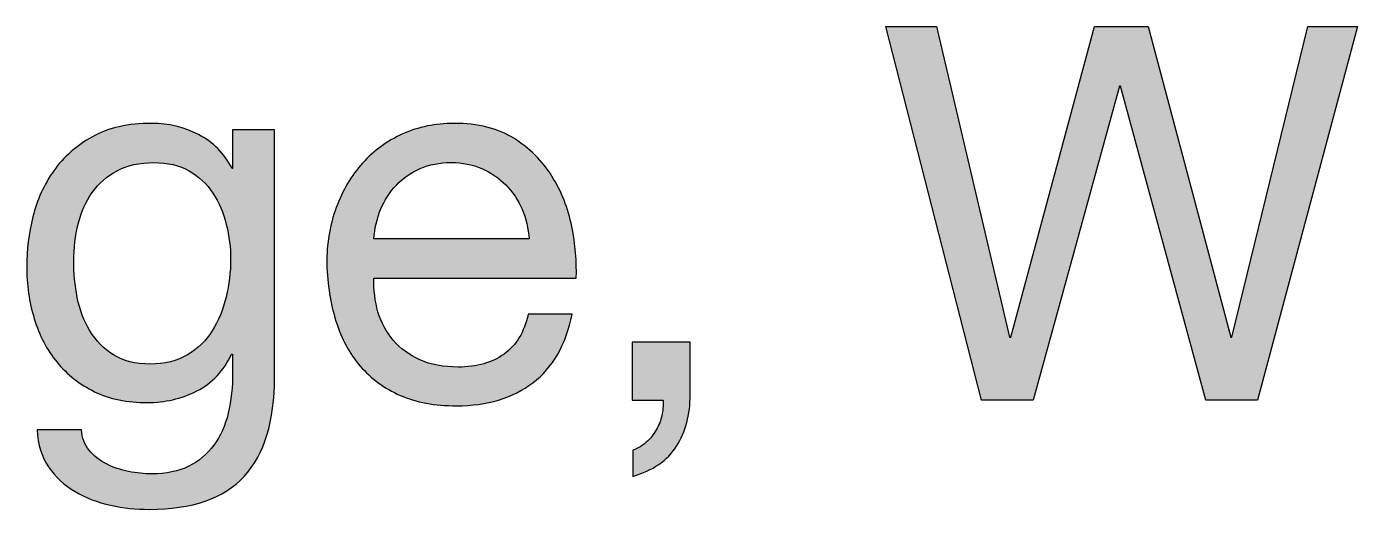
# Paper-space layout 'A1mask (portrait)' of a CAD drawing. Extents: x 0 to 565, y 0 to 805.
# Drawn here: x 436.42 to 446.9, y 63.68 to 67.48 of the extents above; entities that cross this region are included whole.
import ezdxf
from ezdxf.enums import TextEntityAlignment as Align

# ---------------------------------------------------------------- set-up
doc = ezdxf.new("R2010")
doc.units = 0
doc.layers.get('0').update_dxf_attribs({"linetype": 'CONTINUOUS'})
doc.layers.get('Defpoints').update_dxf_attribs({"linetype": 'CONTINUOUS'})
doc.layers.add('JPP_Mask', color=7, linetype='CONTINUOUS')
doc.styles.add('JPP', font='arial.ttf')

# ---------------------------------------------------------------- blocks, each defined once
blk = doc.blocks.new('A1mask (portrait)')
at = {"true_color": 0x004a91}
blk.add_hatch(color=154, dxfattribs=at).paths.add_polyline_path([(446.905, 67.483), (446.514, 67.483), (445.916, 65.036), (445.908, 65.036), (445.257, 67.483), (444.833, 67.483), (444.174, 65.036), (444.165, 65.036), (443.589, 67.483), (443.189, 67.483), (443.943, 64.541), (444.351, 64.541), (445.03, 67.013), (445.039, 67.013), (445.71, 64.541), (446.118, 64.541)])
h = blk.add_hatch(color=154, dxfattribs=at)
edge = h.paths.add_edge_path(flags=16)
edge.add_spline(control_points=[(437.687, 64.898), (437.768, 64.946), (437.833, 65.009), (437.882, 65.087), (437.932, 65.165), (437.968, 65.254), (437.992, 65.353), (438.015, 65.452), (438.027, 65.551), (438.027, 65.65), (438.027, 65.743), (438.016, 65.835), (437.993, 65.925), (437.972, 66.016), (437.937, 66.098), (437.888, 66.171), (437.841, 66.243), (437.778, 66.302), (437.701, 66.346), (437.624, 66.39), (437.53, 66.412), (437.421, 66.412), (437.308, 66.412), (437.212, 66.39), (437.132, 66.348), (437.053, 66.305), (436.988, 66.248), (436.937, 66.177), (436.886, 66.105), (436.849, 66.023), (436.826, 65.93), (436.802, 65.836), (436.791, 65.739), (436.791, 65.637), (436.791, 65.541), (436.8, 65.445), (436.819, 65.349), (436.838, 65.253), (436.872, 65.165), (436.918, 65.087), (436.965, 65.009), (437.027, 64.946), (437.104, 64.898), (437.181, 64.85), (437.277, 64.825), (437.392, 64.825), (437.507, 64.825), (437.606, 64.85), (437.687, 64.898)], knot_values=[0, 0, 0, 0, 1, 1, 1, 2, 2, 2, 3, 3, 3, 4, 4, 4, 5, 5, 5, 6, 6, 6, 7, 7, 7, 8, 8, 8, 9, 9, 9, 10, 10, 10, 11, 11, 11, 12, 12, 12, 13, 13, 13, 14, 14, 14, 15, 15, 15, 16, 16, 16, 16], degree=3, periodic=0)
edge = h.paths.add_edge_path()
edge.add_spline(control_points=[(438.134, 63.94), (437.974, 63.767), (437.725, 63.68), (437.384, 63.68), (437.285, 63.68), (437.184, 63.691), (437.081, 63.713), (436.978, 63.735), (436.884, 63.771), (436.801, 63.82), (436.717, 63.869), (436.648, 63.934), (436.593, 64.014), (436.538, 64.094), (436.508, 64.191), (436.502, 64.306), (436.502, 64.306), (436.852, 64.306), (436.852, 64.306), (436.855, 64.243), (436.875, 64.19), (436.912, 64.146), (436.949, 64.102), (436.995, 64.066), (437.048, 64.038), (437.102, 64.011), (437.16, 63.991), (437.223, 63.979), (437.286, 63.966), (437.347, 63.96), (437.405, 63.96), (437.52, 63.96), (437.617, 63.98), (437.697, 64.02), (437.777, 64.06), (437.842, 64.115), (437.894, 64.185), (437.947, 64.255), (437.984, 64.339), (438.008, 64.438), (438.031, 64.537), (438.043, 64.646), (438.043, 64.764), (438.043, 64.764), (438.043, 64.904), (438.043, 64.904), (438.043, 64.904), (438.035, 64.904), (438.035, 64.904), (437.974, 64.772), (437.883, 64.675), (437.761, 64.613), (437.638, 64.552), (437.509, 64.521), (437.371, 64.521), (437.212, 64.521), (437.073, 64.549), (436.955, 64.607), (436.837, 64.665), (436.738, 64.742), (436.659, 64.84), (436.579, 64.937), (436.519, 65.051), (436.48, 65.182), (436.439, 65.312), (436.42, 65.45), (436.42, 65.596), (436.42, 65.722), (436.436, 65.852), (436.469, 65.985), (436.502, 66.118), (436.557, 66.239), (436.634, 66.348), (436.711, 66.456), (436.812, 66.546), (436.939, 66.616), (437.065, 66.686), (437.22, 66.721), (437.405, 66.721), (437.539, 66.721), (437.663, 66.691), (437.775, 66.632), (437.888, 66.573), (437.975, 66.485), (438.039, 66.366), (438.039, 66.366), (438.043, 66.366), (438.043, 66.366), (438.043, 66.366), (438.043, 66.671), (438.043, 66.671), (438.043, 66.671), (438.373, 66.671), (438.373, 66.671), (438.373, 66.671), (438.373, 64.722), (438.373, 64.722), (438.373, 64.374), (438.293, 64.113), (438.134, 63.94)], knot_values=[0, 0, 0, 0, 1, 1, 1, 2, 2, 2, 3, 3, 3, 4, 4, 4, 5, 5, 5, 6, 6, 6, 7, 7, 7, 8, 8, 8, 9, 9, 9, 10, 10, 10, 11, 11, 11, 12, 12, 12, 13, 13, 13, 14, 14, 14, 15, 15, 15, 16, 16, 16, 17, 17, 17, 18, 18, 18, 19, 19, 19, 20, 20, 20, 21, 21, 21, 22, 22, 22, 23, 23, 23, 24, 24, 24, 25, 25, 25, 26, 26, 26, 27, 27, 27, 28, 28, 28, 29, 29, 29, 30, 30, 30, 31, 31, 31, 32, 32, 32, 33, 33, 33, 33], degree=3, periodic=0)
h = blk.add_hatch(color=154, dxfattribs=at)
edge = h.paths.add_edge_path()
edge.add_spline(control_points=[(439.156, 65.501), (439.156, 65.501), (440.75, 65.501), (440.75, 65.501), (440.755, 65.63), (440.744, 65.766), (440.715, 65.909)], knot_values=[12, 12, 12, 12, 13, 13, 13, 14, 14, 14, 14], degree=3, periodic=0)
edge.add_spline(control_points=[(440.715, 65.909), (440.686, 66.052), (440.634, 66.184), (440.558, 66.305)], knot_values=[11, 11, 11, 11, 12, 12, 12, 12], degree=3, periodic=0)
edge.add_spline(control_points=[(440.558, 66.305), (440.483, 66.425), (440.382, 66.525), (440.258, 66.603)], knot_values=[10, 10, 10, 10, 11, 11, 11, 11], degree=3, periodic=0)
edge.add_spline(control_points=[(440.258, 66.603), (440.133, 66.681), (439.975, 66.721), (439.786, 66.721)], knot_values=[9, 9, 9, 9, 10, 10, 10, 10], degree=3, periodic=0)
edge.add_spline(control_points=[(439.786, 66.721), (439.64, 66.721), (439.506, 66.693), (439.384, 66.638)], knot_values=[8, 8, 8, 8, 9, 9, 9, 9], degree=3, periodic=0)
edge.add_spline(control_points=[(439.384, 66.638), (439.262, 66.583), (439.156, 66.507), (439.067, 66.408)], knot_values=[7, 7, 7, 7, 8, 8, 8, 8], degree=3, periodic=0)
edge.add_spline(control_points=[(439.067, 66.408), (438.978, 66.309), (438.908, 66.192), (438.859, 66.057), (438.809, 65.923), (438.784, 65.774), (438.784, 65.612)], knot_values=[5, 5, 5, 5, 6, 6, 6, 7, 7, 7, 7], degree=3, periodic=0)
edge.add_spline(control_points=[(438.784, 65.612), (438.79, 65.45), (438.814, 65.301), (438.857, 65.163)], knot_values=[4, 4, 4, 4, 5, 5, 5, 5], degree=3, periodic=0)
edge.add_spline(control_points=[(438.857, 65.163), (438.899, 65.026), (438.963, 64.908), (439.048, 64.809)], knot_values=[3, 3, 3, 3, 4, 4, 4, 4], degree=3, periodic=0)
edge.add_spline(control_points=[(439.048, 64.809), (439.133, 64.71), (439.238, 64.633), (439.363, 64.578), (439.488, 64.523), (439.636, 64.496), (439.806, 64.496)], knot_values=[1, 1, 1, 1, 2, 2, 2, 3, 3, 3, 3], degree=3, periodic=0)
edge.add_spline(control_points=[(439.806, 64.496), (440.048, 64.496), (440.249, 64.556), (440.408, 64.677)], knot_values=[0, 0, 0, 0, 1, 1, 1, 1], degree=3, periodic=0)
edge.add_spline(control_points=[(440.408, 64.677), (440.567, 64.798), (440.67, 64.978), (440.717, 65.217)], knot_values=[21, 21, 21, 21, 22, 22, 22, 22], degree=3, periodic=0)
edge.add_spline(control_points=[(440.717, 65.217), (440.717, 65.217), (440.371, 65.217), (440.371, 65.217), (440.34, 65.077), (440.278, 64.972), (440.183, 64.904)], knot_values=[19, 19, 19, 19, 20, 20, 20, 21, 21, 21, 21], degree=3, periodic=0)
edge.add_spline(control_points=[(440.183, 64.904), (440.089, 64.835), (439.967, 64.801), (439.819, 64.801)], knot_values=[18, 18, 18, 18, 19, 19, 19, 19], degree=3, periodic=0)
edge.add_spline(control_points=[(439.819, 64.801), (439.703, 64.801), (439.603, 64.82), (439.518, 64.858)], knot_values=[17, 17, 17, 17, 18, 18, 18, 18], degree=3, periodic=0)
edge.add_spline(control_points=[(439.518, 64.858), (439.433, 64.897), (439.363, 64.948), (439.308, 65.013), (439.253, 65.077), (439.213, 65.152), (439.188, 65.235)], knot_values=[15, 15, 15, 15, 16, 16, 16, 17, 17, 17, 17], degree=3, periodic=0)
edge.add_spline(control_points=[(439.188, 65.235), (439.164, 65.319), (439.153, 65.408), (439.156, 65.501)], knot_values=[14, 14, 14, 14, 15, 15, 15, 15], degree=3, periodic=0)
edge = h.paths.add_edge_path(flags=16)
edge.add_spline(control_points=[(440.379, 65.81), (440.379, 65.81), (439.156, 65.81), (439.156, 65.81), (439.161, 65.893), (439.179, 65.97), (439.209, 66.043)], knot_values=[6, 6, 6, 6, 7, 7, 7, 8, 8, 8, 8], degree=3, periodic=0)
edge.add_spline(control_points=[(439.209, 66.043), (439.239, 66.116), (439.28, 66.179), (439.333, 66.235)], knot_values=[5, 5, 5, 5, 6, 6, 6, 6], degree=3, periodic=0)
edge.add_spline(control_points=[(439.333, 66.235), (439.385, 66.29), (439.447, 66.333), (439.52, 66.364)], knot_values=[4, 4, 4, 4, 5, 5, 5, 5], degree=3, periodic=0)
edge.add_spline(control_points=[(439.52, 66.364), (439.593, 66.396), (439.674, 66.412), (439.765, 66.412)], knot_values=[3, 3, 3, 3, 4, 4, 4, 4], degree=3, periodic=0)
edge.add_spline(control_points=[(439.765, 66.412), (439.853, 66.412), (439.933, 66.396), (440.006, 66.364)], knot_values=[2, 2, 2, 2, 3, 3, 3, 3], degree=3, periodic=0)
edge.add_spline(control_points=[(440.006, 66.364), (440.079, 66.333), (440.142, 66.29), (440.195, 66.236)], knot_values=[1, 1, 1, 1, 2, 2, 2, 2], degree=3, periodic=0)
edge.add_spline(control_points=[(440.195, 66.236), (440.249, 66.183), (440.292, 66.119), (440.323, 66.045)], knot_values=[0, 0, 0, 0, 1, 1, 1, 1], degree=3, periodic=0)
edge.add_spline(control_points=[(440.323, 66.045), (440.355, 65.971), (440.373, 65.893), (440.379, 65.81)], knot_values=[8, 8, 8, 8, 9, 9, 9, 9], degree=3, periodic=0)
h = blk.add_hatch(color=154, dxfattribs=at)
edge = h.paths.add_edge_path()
edge.add_spline(control_points=[(441.648, 64.582), (441.648, 64.582), (441.648, 64.998), (441.648, 64.998), (441.648, 64.998), (441.584, 64.998), (441.503, 64.998)], knot_values=[10.624977, 10.624977, 10.624977, 10.624977, 11.624977, 11.624977, 11.624977, 12, 12, 12, 12], degree=3, periodic=0)
edge.add_spline(control_points=[(441.503, 64.998), (441.423, 64.998), (441.326, 64.998), (441.262, 64.998)], knot_values=[10.249985, 10.249985, 10.249985, 10.249985, 10.624977, 10.624977, 10.624977, 10.624977], degree=3, periodic=0)
edge.add_spline(control_points=[(441.262, 64.998), (441.246, 64.998), (441.232, 64.998), (441.221, 64.998)], knot_values=[10.156237, 10.156237, 10.156237, 10.156237, 10.249985, 10.249985, 10.249985, 10.249985], degree=3, periodic=0)
edge.add_spline(control_points=[(441.19, 64.998), (441.19, 64.998), (441.19, 64.998), (441.19, 64.998), (441.19, 64.998), (441.19, 64.998), (441.19, 64.998)], knot_values=[9.999502, 9.999502, 9.999502, 9.999502, 10, 10, 10, 10.000967, 10.000967, 10.000967, 10.000967], degree=3, periodic=0)
edge.add_spline(control_points=[(441.19, 64.99), (441.19, 64.987), (441.19, 64.983), (441.19, 64.979)], knot_values=[9.874992, 9.874992, 9.874992, 9.874992, 9.921867, 9.921867, 9.921867, 9.921867], degree=3, periodic=0)
edge.add_spline(control_points=[(441.19, 64.979), (441.19, 64.96), (441.19, 64.929), (441.19, 64.892)], knot_values=[9.687496, 9.687496, 9.687496, 9.687496, 9.874992, 9.874992, 9.874992, 9.874992], degree=3, periodic=0)
edge.add_spline(control_points=[(441.19, 64.892), (441.19, 64.856), (441.19, 64.813), (441.19, 64.77)], knot_values=[9.5, 9.5, 9.5, 9.5, 9.687496, 9.687496, 9.687496, 9.687496], degree=3, periodic=0)
edge.add_spline(control_points=[(441.19, 64.77), (441.19, 64.727), (441.19, 64.684), (441.19, 64.647)], knot_values=[9.312504, 9.312504, 9.312504, 9.312504, 9.5, 9.5, 9.5, 9.5], degree=3, periodic=0)
edge.add_spline(control_points=[(441.19, 64.647), (441.19, 64.61), (441.19, 64.58), (441.19, 64.561)], knot_values=[9.125007, 9.125007, 9.125007, 9.125007, 9.312504, 9.312504, 9.312504, 9.312504], degree=3, periodic=0)
edge.add_spline(control_points=[(441.19, 64.541), (441.19, 64.541), (441.19, 64.541), (441.19, 64.541), (441.19, 64.541), (441.19, 64.541), (441.19, 64.541)], knot_values=[8.999033, 8.999033, 8.999033, 8.999033, 9.000264, 9.000264, 9.000264, 9.001231, 9.001231, 9.001231, 9.001231], degree=3, periodic=0)
edge.add_spline(control_points=[(441.193, 64.541), (441.196, 64.541), (441.2, 64.541), (441.206, 64.541)], knot_values=[8.843763, 8.843763, 8.843763, 8.843763, 8.937511, 8.937511, 8.937511, 8.937511], degree=3, periodic=0)
edge.add_spline(control_points=[(441.206, 64.541), (441.212, 64.541), (441.22, 64.541), (441.229, 64.541)], knot_values=[8.750015, 8.750015, 8.750015, 8.750015, 8.843763, 8.843763, 8.843763, 8.843763], degree=3, periodic=0)
edge.add_spline(control_points=[(441.229, 64.541), (441.263, 64.541), (441.314, 64.541), (441.357, 64.541)], knot_values=[8.375023, 8.375023, 8.375023, 8.375023, 8.750015, 8.750015, 8.750015, 8.750015], degree=3, periodic=0)
edge.add_spline(control_points=[(441.357, 64.541), (441.4, 64.541), (441.434, 64.541), (441.434, 64.541), (441.437, 64.508), (441.434, 64.473), (441.428, 64.434)], knot_values=[7, 7, 7, 7, 7.375023, 7.375023, 7.375023, 8.375023, 8.375023, 8.375023, 8.375023], degree=3, periodic=0)
edge.add_spline(control_points=[(441.428, 64.434), (441.421, 64.396), (441.408, 64.358), (441.388, 64.321)], knot_values=[6, 6, 6, 6, 7, 7, 7, 7], degree=3, periodic=0)
edge.add_spline(control_points=[(441.388, 64.321), (441.369, 64.284), (441.344, 64.249), (441.312, 64.218)], knot_values=[5, 5, 5, 5, 6, 6, 6, 6], degree=3, periodic=0)
edge.add_spline(control_points=[(441.312, 64.218), (441.28, 64.186), (441.242, 64.162), (441.195, 64.146)], knot_values=[4, 4, 4, 4, 5, 5, 5, 5], degree=3, periodic=0)
edge.add_spline(control_points=[(441.195, 64.146), (441.195, 64.146), (441.195, 63.94), (441.195, 63.94), (441.354, 63.986), (441.469, 64.066), (441.541, 64.179), (441.612, 64.291), (441.648, 64.426), (441.648, 64.582)], knot_values=[1, 1, 1, 1, 2, 2, 2, 3, 3, 3, 4, 4, 4, 4], degree=3, periodic=0)
at = {"layer": 'Defpoints', "color": 154, "true_color": 0x004a91}
blk.add_lwpolyline([(445.71, 64.541), (445.039, 67.013), (445.03, 67.013), (444.351, 64.541), (443.943, 64.541), (443.189, 67.483), (443.589, 67.483), (444.165, 65.036), (444.174, 65.036), (444.833, 67.483), (445.257, 67.483), (445.908, 65.036), (445.916, 65.036), (446.514, 67.483), (446.905, 67.483), (446.118, 64.541), (445.71, 64.541)], dxfattribs=at)
for points, knots in [([(438.134, 63.94), (437.974, 63.767), (437.725, 63.68), (437.384, 63.68), (437.285, 63.68), (437.184, 63.691), (437.081, 63.713), (436.978, 63.735), (436.884, 63.771), (436.801, 63.82), (436.717, 63.869), (436.648, 63.934), (436.593, 64.014), (436.538, 64.094), (436.508, 64.191), (436.502, 64.306), (436.502, 64.306), (436.852, 64.306), (436.852, 64.306), (436.855, 64.243), (436.875, 64.19), (436.912, 64.146), (436.949, 64.102), (436.995, 64.066), (437.048, 64.038), (437.102, 64.011), (437.16, 63.991), (437.223, 63.979), (437.286, 63.966), (437.347, 63.96), (437.405, 63.96), (437.52, 63.96), (437.617, 63.98), (437.697, 64.02), (437.777, 64.06), (437.842, 64.115), (437.894, 64.185), (437.947, 64.255), (437.984, 64.339), (438.008, 64.438), (438.031, 64.537), (438.043, 64.646), (438.043, 64.764), (438.043, 64.764), (438.043, 64.904), (438.043, 64.904), (438.043, 64.904), (438.035, 64.904), (438.035, 64.904), (437.974, 64.772), (437.883, 64.675), (437.761, 64.613), (437.638, 64.552), (437.509, 64.521), (437.371, 64.521), (437.212, 64.521), (437.073, 64.549), (436.955, 64.607), (436.837, 64.665), (436.738, 64.742), (436.659, 64.84), (436.579, 64.937), (436.519, 65.051), (436.48, 65.182), (436.439, 65.312), (436.42, 65.45), (436.42, 65.596), (436.42, 65.722), (436.436, 65.852), (436.469, 65.985), (436.502, 66.118), (436.557, 66.239), (436.634, 66.348), (436.711, 66.456), (436.812, 66.546), (436.939, 66.616), (437.065, 66.686), (437.22, 66.721), (437.405, 66.721), (437.539, 66.721), (437.663, 66.691), (437.775, 66.632), (437.888, 66.573), (437.975, 66.485), (438.039, 66.366), (438.039, 66.366), (438.043, 66.366), (438.043, 66.366), (438.043, 66.366), (438.043, 66.671), (438.043, 66.671), (438.043, 66.671), (438.373, 66.671), (438.373, 66.671), (438.373, 66.671), (438.373, 64.722), (438.373, 64.722), (438.373, 64.374), (438.293, 64.113), (438.134, 63.94)], [0, 0, 0, 0, 1, 1, 1, 2, 2, 2, 3, 3, 3, 4, 4, 4, 5, 5, 5, 6, 6, 6, 7, 7, 7, 8, 8, 8, 9, 9, 9, 10, 10, 10, 11, 11, 11, 12, 12, 12, 13, 13, 13, 14, 14, 14, 15, 15, 15, 16, 16, 16, 17, 17, 17, 18, 18, 18, 19, 19, 19, 20, 20, 20, 21, 21, 21, 22, 22, 22, 23, 23, 23, 24, 24, 24, 25, 25, 25, 26, 26, 26, 27, 27, 27, 28, 28, 28, 29, 29, 29, 30, 30, 30, 31, 31, 31, 32, 32, 32, 33, 33, 33, 33]), ([(440.408, 64.677), (440.249, 64.556), (440.048, 64.496), (439.806, 64.496), (439.636, 64.496), (439.488, 64.523), (439.363, 64.578), (439.238, 64.633), (439.133, 64.71), (439.048, 64.809), (438.963, 64.908), (438.899, 65.026), (438.857, 65.163), (438.814, 65.301), (438.79, 65.45), (438.784, 65.612), (438.784, 65.774), (438.809, 65.923), (438.859, 66.057), (438.908, 66.192), (438.978, 66.309), (439.067, 66.408), (439.156, 66.507), (439.262, 66.583), (439.384, 66.638), (439.506, 66.693), (439.64, 66.721), (439.786, 66.721), (439.975, 66.721), (440.133, 66.681), (440.258, 66.603), (440.382, 66.525), (440.483, 66.425), (440.558, 66.305), (440.634, 66.184), (440.686, 66.052), (440.715, 65.909), (440.744, 65.766), (440.755, 65.63), (440.75, 65.501), (440.75, 65.501), (439.156, 65.501), (439.156, 65.501), (439.153, 65.408), (439.164, 65.319), (439.188, 65.235), (439.213, 65.152), (439.253, 65.077), (439.308, 65.013), (439.363, 64.948), (439.433, 64.897), (439.518, 64.858), (439.603, 64.82), (439.703, 64.801), (439.819, 64.801), (439.967, 64.801), (440.089, 64.835), (440.183, 64.904), (440.278, 64.972), (440.34, 65.077), (440.371, 65.217), (440.371, 65.217), (440.717, 65.217), (440.717, 65.217), (440.67, 64.978), (440.567, 64.798), (440.408, 64.677)], [0, 0, 0, 0, 1, 1, 1, 2, 2, 2, 3, 3, 3, 4, 4, 4, 5, 5, 5, 6, 6, 6, 7, 7, 7, 8, 8, 8, 9, 9, 9, 10, 10, 10, 11, 11, 11, 12, 12, 12, 13, 13, 13, 14, 14, 14, 15, 15, 15, 16, 16, 16, 17, 17, 17, 18, 18, 18, 19, 19, 19, 20, 20, 20, 21, 21, 21, 22, 22, 22, 22]), ([(437.687, 64.898), (437.768, 64.946), (437.833, 65.009), (437.882, 65.087), (437.932, 65.165), (437.968, 65.254), (437.992, 65.353), (438.015, 65.452), (438.027, 65.551), (438.027, 65.65), (438.027, 65.743), (438.016, 65.835), (437.993, 65.925), (437.972, 66.016), (437.937, 66.098), (437.888, 66.171), (437.841, 66.243), (437.778, 66.302), (437.701, 66.346), (437.624, 66.39), (437.53, 66.412), (437.421, 66.412), (437.308, 66.412), (437.212, 66.39), (437.132, 66.348), (437.053, 66.305), (436.988, 66.248), (436.937, 66.177), (436.886, 66.105), (436.849, 66.023), (436.826, 65.93), (436.802, 65.836), (436.791, 65.739), (436.791, 65.637), (436.791, 65.541), (436.8, 65.445), (436.819, 65.349), (436.838, 65.253), (436.872, 65.165), (436.918, 65.087), (436.965, 65.009), (437.027, 64.946), (437.104, 64.898), (437.181, 64.85), (437.277, 64.825), (437.392, 64.825), (437.507, 64.825), (437.606, 64.85), (437.687, 64.898)], [0, 0, 0, 0, 1, 1, 1, 2, 2, 2, 3, 3, 3, 4, 4, 4, 5, 5, 5, 6, 6, 6, 7, 7, 7, 8, 8, 8, 9, 9, 9, 10, 10, 10, 11, 11, 11, 12, 12, 12, 13, 13, 13, 14, 14, 14, 15, 15, 15, 16, 16, 16, 16]), ([(440.323, 66.045), (440.292, 66.119), (440.249, 66.183), (440.195, 66.236), (440.142, 66.29), (440.079, 66.333), (440.006, 66.364), (439.933, 66.396), (439.853, 66.412), (439.765, 66.412), (439.674, 66.412), (439.593, 66.396), (439.52, 66.364), (439.447, 66.333), (439.385, 66.29), (439.333, 66.235), (439.28, 66.179), (439.239, 66.116), (439.209, 66.043), (439.179, 65.97), (439.161, 65.893), (439.156, 65.81), (439.156, 65.81), (440.379, 65.81), (440.379, 65.81), (440.373, 65.893), (440.355, 65.971), (440.323, 66.045)], [0, 0, 0, 0, 1, 1, 1, 2, 2, 2, 3, 3, 3, 4, 4, 4, 5, 5, 5, 6, 6, 6, 7, 7, 7, 8, 8, 8, 9, 9, 9, 9]), ([(441.648, 64.998), (441.648, 64.998), (441.648, 64.582), (441.648, 64.582), (441.648, 64.426), (441.612, 64.291), (441.541, 64.179), (441.469, 64.066), (441.354, 63.986), (441.195, 63.94), (441.195, 63.94), (441.195, 64.146), (441.195, 64.146), (441.242, 64.162), (441.28, 64.186), (441.312, 64.218), (441.344, 64.249), (441.369, 64.284), (441.388, 64.321), (441.408, 64.358), (441.421, 64.396), (441.428, 64.434), (441.434, 64.473), (441.437, 64.508), (441.434, 64.541), (441.434, 64.541), (441.19, 64.541), (441.19, 64.541), (441.19, 64.541), (441.19, 64.998), (441.19, 64.998), (441.19, 64.998), (441.648, 64.998), (441.648, 64.998)], [0, 0, 0, 0, 1, 1, 1, 2, 2, 2, 3, 3, 3, 4, 4, 4, 5, 5, 5, 6, 6, 6, 7, 7, 7, 8, 8, 8, 9, 9, 9, 10, 10, 10, 11, 11, 11, 11])]:
    blk.add_open_spline(points, degree=3, knots=knots, dxfattribs=at)
at = {"color": 7, "style": 'JPP'}
for tag, p in [('Client', (498, 115)), ('Project1', (498, 90)), ('Project2', (498, 82.5)), ('Project3', (498, 75)), ('Title1', (498, 57.5)), ('Title2', (498, 50)), ('Title3', (498, 42.5)), ('Status', (390, 7.5))]:
    blk.add_attdef(tag, text='', height=3.5, dxfattribs=at).set_placement(p, align=Align.MIDDLE_LEFT)
at = {"color": 2, "style": 'JPP'}
for tag, p in [('Scale', (417.5, 25)), ('Checked', (507.5, 25)), ('Drawn', (462.5, 25)), ('Date', (552.5, 25))]:
    blk.add_attdef(tag, text='', height=2, dxfattribs=at).set_placement(p, align=Align.MIDDLE_CENTER)
at = {"color": 6, "style": 'JPP'}
for tag, p in [('Ref', (480, 7.5)), ('DrgNo.', (522, 7.5))]:
    blk.add_attdef(tag, text='', height=4, dxfattribs=at).set_placement(p, align=Align.MIDDLE_LEFT)
blk.add_attdef('Rev', text='', height=4, dxfattribs=at).set_placement((556.275, 7.5), align=Align.MIDDLE_CENTER)

psp = doc.layouts.new('A1mask (portrait)')

# ---------------------------------------------------------------- block references
at = {"layer": 'JPP_Mask'}
psp.add_blockref('A1mask (portrait)', (0, 0), dxfattribs=at)

doc.saveas('drawing.dxf')
